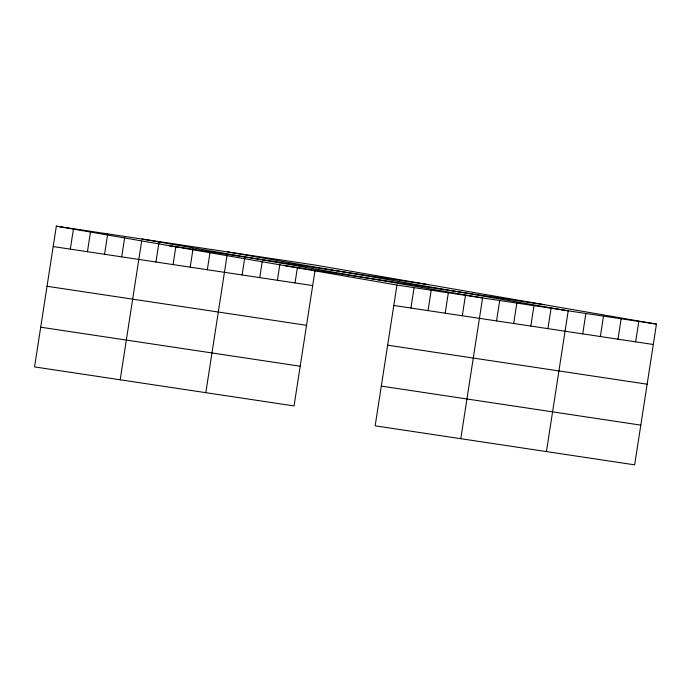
<?xml version="1.0" encoding="UTF-8"?>
<svg xmlns="http://www.w3.org/2000/svg" width="691" height="691" viewBox="0 0 691 691"><rect width="100%" height="100%" fill="white"/><g stroke="black" fill="none" stroke-linecap="round" stroke-linejoin="round"><path stroke-width="1.04" d="M56.342 226.156L396.954 285.063L375.161 425.82L634.658 464.844L656.45 324.088L315.839 265.18L56.342 226.156L34.55 366.912L294.046 405.937L315.053 270.285M70.309 249.131L73.471 228.73M87.437 251.705L90.59 231.304M104.566 254.288L107.718 233.886M121.694 256.862L124.691 237.479M120.182 379.791L141.655 241.073M155.941 262.01L159.103 241.608M173.07 264.593L175.911 246.229M190.198 267.167L193.039 248.803M207.326 269.74L210.012 252.396M205.823 392.669L227.132 254.97M242.1 274.966L244.778 257.631M259.747 277.627L262.269 261.302M277.393 280.278L279.915 263.953M295.031 282.93L297.406 267.633M410.92 308.039L414.082 287.637M428.049 310.613L431.201 290.211M445.177 313.187L448.329 292.785M462.296 315.761L465.458 295.368M460.793 438.699L482.586 297.942L141.975 239.034M496.553 320.918L499.714 300.516M513.681 323.492L516.842 303.09M530.809 326.066L533.97 305.664M547.937 328.648L551.09 308.246M546.434 451.577L568.218 310.82L227.607 251.913M582.712 333.874L585.864 313.472M600.358 336.526L603.511 316.124M617.996 339.186L621.157 318.784M635.642 341.838L638.804 321.436M168.742 245.599L428.239 284.623M284.545 265.62L544.05 304.653M396.954 285.063L656.45 324.088M53.181 246.557L312.678 285.582M393.792 305.465L653.289 344.489M47.031 286.273L306.536 325.306M387.642 345.18L647.147 384.205M40.7 327.197L300.196 366.221M381.311 386.096L640.807 425.129"/></g></svg>
